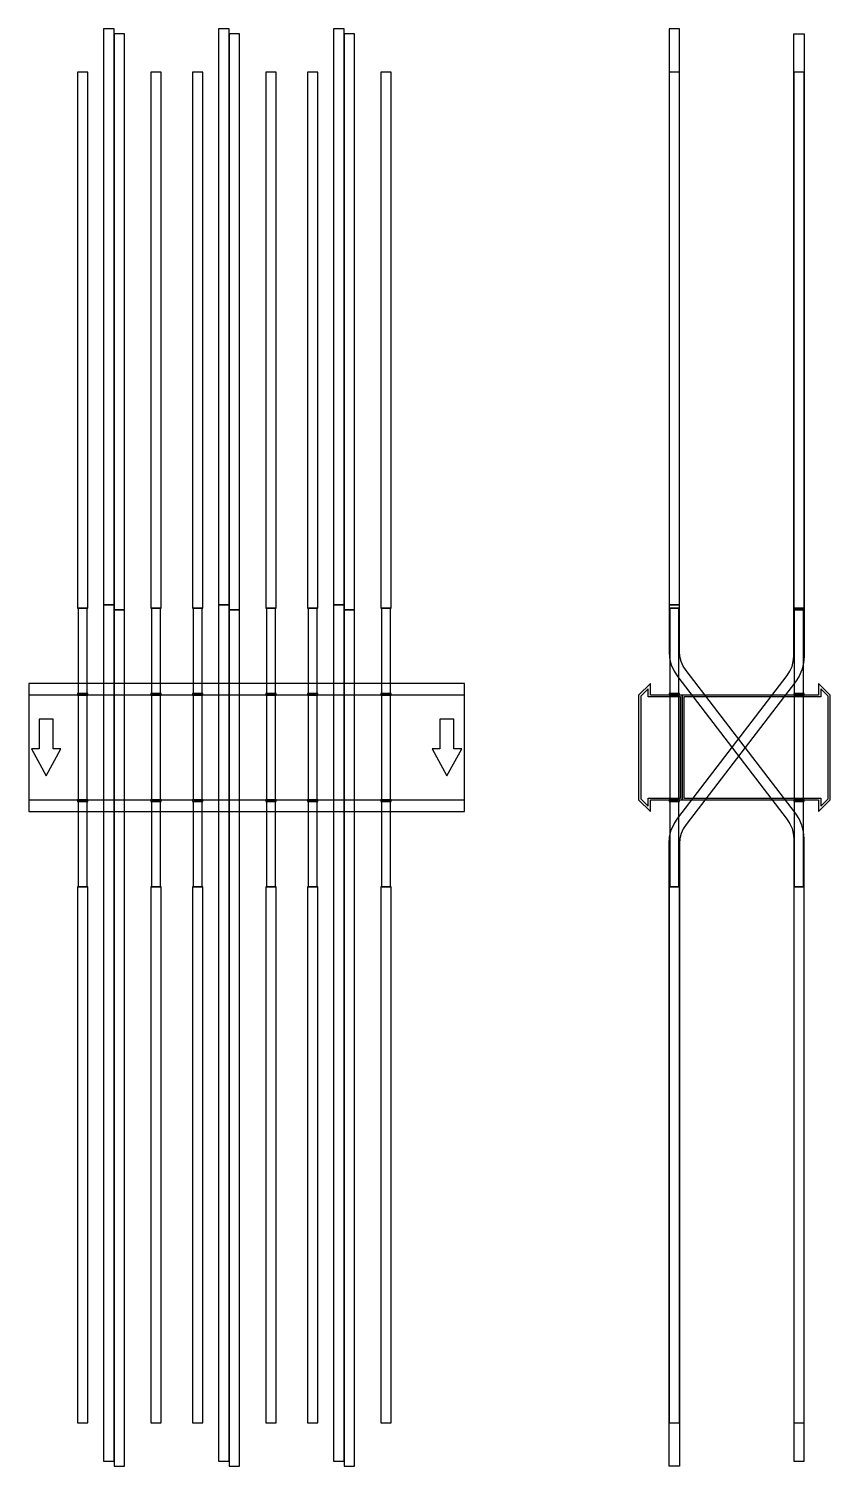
# Model space of a CAD drawing. Extents: x 0 to 920, y -825 to 825.
import ezdxf

# ---------------------------------------------------------------- set-up
doc = ezdxf.new("R2010")
doc.units = 0
doc.layers.add('Halfen', color=7, linetype='CONTINUOUS')

msp = doc.modelspace()

# ---------------------------------------------------------------- linework, layer by layer
at = {"layer": 'Halfen', "color": 7}
for points in [[(98, 163.766), (98, 824.766), (86, 824.766), (86, 163.766)], [(110, 158.108), (110, 819.108), (98, 819.108), (98, 158.108)], [(230, 163.766), (230, 824.766), (218, 824.766), (218, 163.766)], [(242, 158.108), (242, 819.108), (230, 819.108), (230, 158.108)], [(362, 163.766), (362, 824.766), (350, 824.766), (350, 163.766)], [(374, 158.108), (374, 819.108), (362, 819.108), (362, 158.108)], [(747, 163.766), (747, 824.766), (735, 824.766), (735, 163.766)], [(878, 158.108), (878, 819.108), (890, 819.108), (890, 158.108)], [(68, 160), (68, 775), (56, 775), (56, 160)], [(152, 160), (152, 775), (140, 775), (140, 160)], [(200, 160), (200, 775), (188, 775), (188, 160)], [(284, 160), (284, 775), (272, 775), (272, 160)], [(332, 160), (332, 775), (320, 775), (320, 160)], [(416, 160), (416, 775), (404, 775), (404, 160)], [(747, 160), (747, 775), (735, 775), (735, 160)], [(890, 160), (890, 775), (878, 775), (878, 160)], [(67.25, 62), (67.25, 160), (56.75, 160), (56.75, 62)], [(98, -819.108), (98, 163.766), (86, 163.766), (86, -819.108)], [(110, -824.767), (110, 158.108), (98, 158.108), (98, -824.767)], [(151.25, 62), (151.25, 160), (140.75, 160), (140.75, 62)], [(199.25, 62), (199.25, 160), (188.75, 160), (188.75, 62)], [(230, -819.108), (230, 163.766), (218, 163.766), (218, -819.108)], [(242, -824.767), (242, 158.108), (230, 158.108), (230, -824.767)], [(283.25, 62), (283.25, 160), (272.75, 160), (272.75, 62)], [(331.25, 62), (331.25, 160), (320.75, 160), (320.75, 62)], [(362, -819.108), (362, 163.766), (350, 163.766), (350, -819.108)], [(374, -824.767), (374, 158.108), (362, 158.108), (362, -824.767)], [(415.25, 62), (415.25, 160), (404.75, 160), (404.75, 62)], [(890, -819.108), (890, -104.608), (889.359, -96.789), (887.453, -89.179), (884.332, -81.981), (880.081, -75.388), (754.439, 88.352), (751.251, 93.297), (748.911, 98.695), (747.481, 104.403), (747, 110.267), (747, 163.766), (735, 163.766), (735, 110.267), (735.641, 102.448), (737.547, 94.838), (740.668, 87.64), (744.919, 81.046), (870.561, -82.693), (873.749, -87.638), (876.089, -93.037), (877.519, -98.744), (878, -104.608), (878, -819.108)], [(735, -824.767), (735, -110.267), (735.641, -102.448), (737.547, -94.838), (740.668, -87.64), (744.919, -81.046), (870.561, 82.693), (873.749, 87.638), (876.089, 93.037), (877.519, 98.744), (878, 104.608), (878, 158.108), (890, 158.108), (890, 104.608), (889.359, 96.789), (887.453, 89.179), (884.332, 81.981), (880.081, 75.388), (754.439, -88.352), (751.251, -93.297), (748.911, -98.695), (747.481, -104.403), (747, -110.267), (747, -824.767)], [(746.25, 62), (746.25, 160), (735.75, 160), (735.75, 62)], [(889.25, 62), (889.25, 160), (878.75, 160), (878.75, 62)], [(0, -73.5), (500, -73.5), (500, 73.5), (0, 73.5)], [(750, -60), (750, 60), (713.5, 60), (713.5, 73.5), (700, 60), (700, -60), (713.5, -73.5), (713.5, -60)], [(748, -58), (748, 58), (711, 58), (711, 67.25), (702.5, 58.75), (702.5, -58.75), (711, -67.25), (711, -58)], [(920, -60), (920, 60), (906.5, 73.5), (906.5, 60), (750, 60), (750, -60), (906.5, -60), (906.5, -73.5)], [(917.5, -58.75), (917.5, 58.75), (909, 67.25), (909, 58), (752, 58), (752, -58), (909, -58), (909, -67.25)], [(0, -60), (500, -60), (500, 60), (0, 60)], [(68, 60), (68, 62), (56, 62), (56, 60)], [(67.25, -60), (67.25, 60), (56.75, 60), (56.75, -60)], [(152, 60), (152, 62), (140, 62), (140, 60)], [(151.25, -60), (151.25, 60), (140.75, 60), (140.75, -60)], [(200, 60), (200, 62), (188, 62), (188, 60)], [(199.25, -60), (199.25, 60), (188.75, 60), (188.75, -60)], [(284, 60), (284, 62), (272, 62), (272, 60)], [(283.25, -60), (283.25, 60), (272.75, 60), (272.75, -60)], [(332, 60), (332, 62), (320, 62), (320, 60)], [(331.25, -60), (331.25, 60), (320.75, 60), (320.75, -60)], [(416, 60), (416, 62), (404, 62), (404, 60)], [(415.25, -60), (415.25, 60), (404.75, 60), (404.75, -60)], [(747, 60), (747, 62), (735, 62), (735, 60)], [(746.25, -60), (746.25, 60), (735.75, 60), (735.75, -60)], [(890, 60), (890, 62), (878, 62), (878, 60)], [(889.25, -60), (889.25, 60), (878.75, 60), (878.75, -60)], [(20, -32.5), (37, -1.5), (28, -1.5), (28, 32.5), (12, 32.5), (12, -1.5), (3, -1.5)], [(480, -32.5), (497, -1.5), (488, -1.5), (488, 32.5), (472, 32.5), (472, -1.5), (463, -1.5)], [(68, -62), (68, -60), (56, -60), (56, -62)], [(67.25, -160), (67.25, -62), (56.75, -62), (56.75, -160)], [(152, -62), (152, -60), (140, -60), (140, -62)], [(151.25, -160), (151.25, -62), (140.75, -62), (140.75, -160)], [(200, -62), (200, -60), (188, -60), (188, -62)], [(199.25, -160), (199.25, -62), (188.75, -62), (188.75, -160)], [(284, -62), (284, -60), (272, -60), (272, -62)], [(283.25, -160), (283.25, -62), (272.75, -62), (272.75, -160)], [(332, -62), (332, -60), (320, -60), (320, -62)], [(331.25, -160), (331.25, -62), (320.75, -62), (320.75, -160)], [(416, -62), (416, -60), (404, -60), (404, -62)], [(415.25, -160), (415.25, -62), (404.75, -62), (404.75, -160)], [(747, -62), (747, -60), (735, -60), (735, -62)], [(746.25, -160), (746.25, -62), (735.75, -62), (735.75, -160)], [(890, -62), (890, -60), (878, -60), (878, -62)], [(889.25, -160), (889.25, -62), (878.75, -62), (878.75, -160)], [(68, -775), (68, -160), (56, -160), (56, -775)], [(152, -775), (152, -160), (140, -160), (140, -775)], [(200, -775), (200, -160), (188, -160), (188, -775)], [(284, -775), (284, -160), (272, -160), (272, -775)], [(332, -775), (332, -160), (320, -160), (320, -775)], [(416, -775), (416, -160), (404, -160), (404, -775)], [(747, -775), (747, -160), (735, -160), (735, -775)], [(890, -775), (890, -160), (878, -160), (878, -775)]]:
    msp.add_lwpolyline(points, close=True, dxfattribs=at)

doc.saveas('drawing.dxf')
